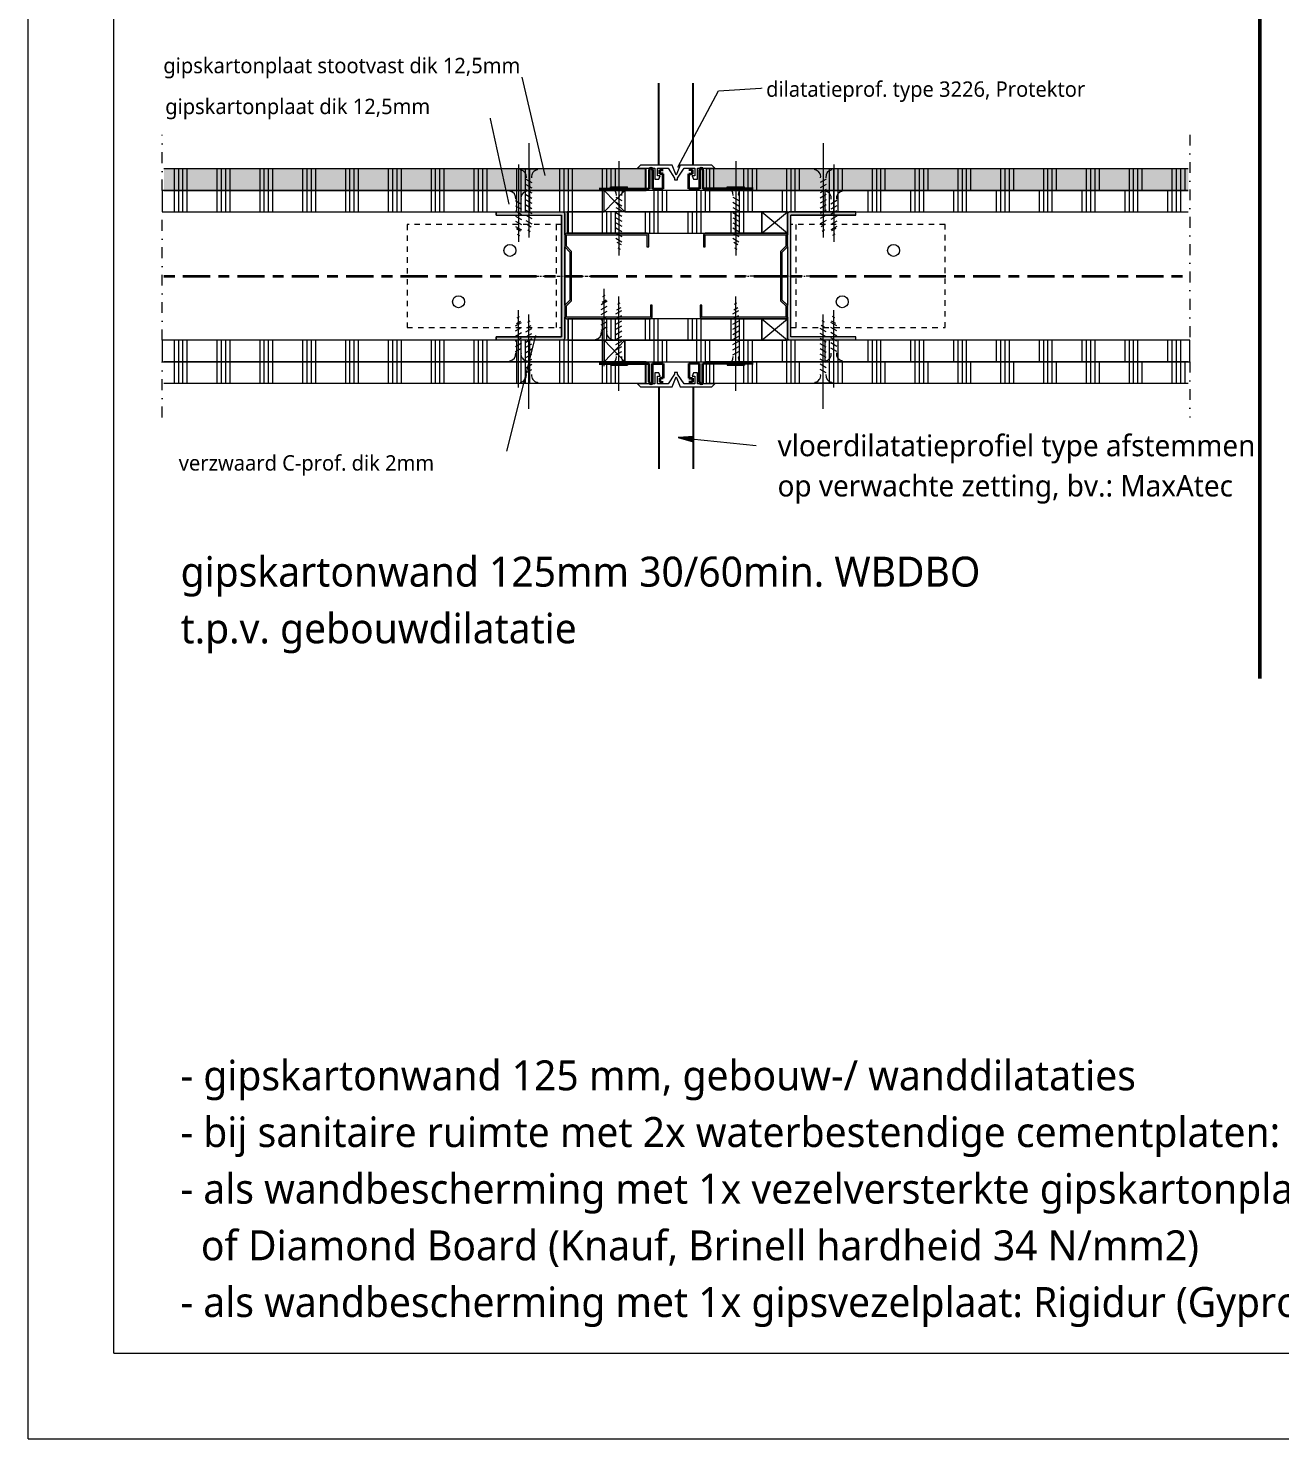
# Model space of a CAD drawing. Header units: millimetres. Extents: x -617 to 12931, y -7813 to -1363.
# Drawn here: x -589 to 141, y -7813 to -6990 of the extents above; entities that cross this region are included whole.
import ezdxf

# ---------------------------------------------------------------- set-up
doc = ezdxf.new("R2010")
doc.units = ezdxf.units.MM
for name, pattern in [('Center', [31.75, 6.35, -4.7625, 15.875, -4.7625]), ('Dash', [6.35, 3.175, -3.175]), ('Dash dot', [15.875, 6.35, -4.7625, 0, -4.7625]), ('Streep-stip _ detail', [4, 2, -1, 0, -1])]:
    doc.linetypes.add(name, pattern=pattern)
for name, color, linetype, lineweight in [('A-ANNO-IDEN', 131, 'Continuous', 18), ('A-DETL', 90, 'Continuous', 13), ('A-DETL-CNTR', 5, 'Center', 35), ('A-DETL-GENF', 92, 'Continuous', 18), ('A-DETL-MBND', 5, 'Continuous', 25), ('G-ANNO-TEXT', 231, 'Continuous', 13)]:
    doc.layers.add(name, color=color, linetype=linetype, lineweight=lineweight)
doc.styles.add('Segoe UI_2', font='segoeui.ttf', dxfattribs={"height": 9})
doc.styles.add('Segoe UI_3', font='segoeui.ttf', dxfattribs={"height": 12.5})
doc.styles.add('Segoe UI_4', font='segoeui.ttf', dxfattribs={"height": 17.5})

# ---------------------------------------------------------------- blocks, each defined once
blk = doc.blocks.new('40  gipsplaat - D12_5-2957593-22_1 Principedetails metalstud')
at = {"layer": 'A-DETL-GENF', "lineweight": 13}
h = blk.add_hatch(dxfattribs=at)
h.set_pattern_fill('FP_553', color=256, style=0, pattern_type=2)
h.set_pattern_definition([(90, (251.044, 7097.017), (-25, 1e-15), []), (90, (253.544, 7097.017), (-25, 1e-15), []), (90, (256.044, 7097.017), (-25, 1e-15), []), (90, (258.544, 7097.017), (-25, 1e-15), [])])
h.paths.add_polyline_path([(12.5, 0), (329, 0), (329, 12.5), (0, 12.5), (0, 0)])
at = {"layer": 'A-DETL-GENF'}
for p, q in [((12.5, 12.5), (0, 12.5)), ((0, 12.5), (0, 0)), ((0, 12.5), (0, 0)), ((47.5, 12.5), (12.5, 12.5)), ((47.5, 12.5), (12.5, 12.5)), ((329, 12.5), (47.5, 12.5)), ((0, 0), (80, 0)), ((80, 0), (96, 0)), ((80, 0), (96, 0)), ((96, 0), (135, 0)), ((135, 0), (329, 0)), ((135, 0), (329, 0))]:
    blk.add_line(p, q, dxfattribs=at)
blk = doc.blocks.new('40  gipsplaat - stootvast D12_5-V453-22_1 Principedetails metalstud')
at = {"layer": 'A-DETL-GENF'}
blk.add_hatch(color=256, dxfattribs=at).paths.add_polyline_path([(20.4, 0), (282.5, 0), (282.5, 12.5), (1, 12.5), (1, 0)])
at = {"layer": 'A-DETL-GENF', "lineweight": 13}
h = blk.add_hatch(dxfattribs=at)
h.set_pattern_fill('FP_554', color=256, style=0, pattern_type=2)
h.set_pattern_definition([(90, (521.044, 7084.517), (-25, 1e-15), []), (90, (523.544, 7084.517), (-25, 1e-15), []), (90, (526.044, 7084.517), (-25, 1e-15), []), (90, (528.544, 7084.517), (-25, 1e-15), [])])
h.paths.add_polyline_path([(20.4, 0), (282.5, 0), (282.5, 12.5), (1, 12.5), (1, 0)])
at = {"layer": 'A-DETL-GENF'}
for p, q in [((282.5, 12.5), (1, 12.5)), ((282.5, 12.5), (1, 12.5)), ((282.5, 0), (282.5, 12.5)), ((282.5, 0), (282.5, 12.5)), ((1, 0), (258, 0)), ((258, 0), (282.5, 0)), ((258, 0), (282.5, 0))]:
    blk.add_line(p, q, dxfattribs=at)
blk = doc.blocks.new('40  gipsplaat - D12_5-V454-22_1 Principedetails metalstud')
at = {"layer": 'A-DETL-GENF', "lineweight": 13}
h = blk.add_hatch(dxfattribs=at)
h.set_pattern_fill('FP_555', color=256, style=0, pattern_type=2)
h.set_pattern_definition([(90, (521.044, 7197.017), (-25, 1e-15), []), (90, (523.544, 7197.017), (-25, 1e-15), []), (90, (526.044, 7197.017), (-25, 1e-15), []), (90, (528.544, 7197.017), (-25, 1e-15), [])])
h.paths.add_polyline_path([(282.5, 0), (282.5, 12.5), (1, 12.5), (1, 0), (270, 0)])
at = {"layer": 'A-DETL-GENF'}
for p, q in [((258, 12.5), (1, 12.5)), ((270, 12.5), (258, 12.5)), ((270, 12.5), (258, 12.5)), ((282.5, 12.5), (270, 12.5)), ((282.5, 0), (282.5, 12.5)), ((282.5, 0), (282.5, 12.5)), ((1, 0), (282.5, 0)), ((1, 0), (282.5, 0))]:
    blk.add_line(p, q, dxfattribs=at)
blk = doc.blocks.new('22 verzwaard metalstud profiel - 75 mm-V444-22_1 Principedetails metalstud')
at = {"layer": 'A-DETL-GENF'}
blk.add_hatch(color=256, dxfattribs=at).paths.add_polyline_path([(-37.5, -1), (-37.5, -40), (-35.5, -40), (-35.5, -2), (35.5, -2), (35.5, -40), (37.5, -40), (37.5, -1), (36.5, 0), (-36.5, 0)])
for p, q in [((-36.5, 0), (-37.5, -1)), ((-37.5, -1), (-36.5, 0)), ((-24, 0), (-36.5, 0)), ((-24, 0), (-36.5, 0)), ((17, 0), (-17, 0)), ((17, 0), (-17, 0)), ((36.5, 0), (24, 0)), ((36.5, 0), (24, 0)), ((37.5, -1), (36.5, 0)), ((-35.5, -2), (35.5, -2)), ((-35.5, -40), (-35.5, -2)), ((-35.5, -40), (-35.5, -2)), ((-35.5, -2), (35.5, -2)), ((35.5, -2), (35.5, -40)), ((35.5, -40), (35.5, -2)), ((37.5, -1), (36.5, 0)), ((37.5, -40), (37.5, -1)), ((37.5, -40), (37.5, -1)), ((-37.5, -40), (-35.5, -40)), ((-37.5, -40), (-35.5, -40)), ((35.5, -40), (37.5, -40)), ((35.5, -40), (37.5, -40))]:
    blk.add_line(p, q, dxfattribs=at)
blk = doc.blocks.new('40  gipsplaat - stootvast D12_5-V455-22_1 Principedetails metalstud')
at = {"layer": 'A-DETL-GENF'}
blk.add_hatch(color=256, dxfattribs=at).paths.add_polyline_path([(173.08, 0), (281.5, 0), (281.5, 12.5), (0, 12.5), (0, 0), (55.54, 0)])
at = {"layer": 'A-DETL-GENF', "lineweight": 13}
h = blk.add_hatch(dxfattribs=at)
h.set_pattern_fill('FP_556', color=256, style=0, pattern_type=2)
h.set_pattern_definition([(90, (203.544, 7084.517), (-25, 1e-15), []), (90, (206.044, 7084.517), (-25, 1e-15), []), (90, (208.544, 7084.517), (-25, 1e-15), []), (90, (211.044, 7084.517), (-25, 1e-15), [])])
h.paths.add_polyline_path([(281.5, 0), (281.5, 12.5), (0, 12.5), (0, 0), (173.08, 0)])
at = {"layer": 'A-DETL-GENF'}
for p, q in [((281.5, 12.5), (0, 12.5)), ((0, 12.5), (0, 0)), ((281.5, 12.5), (0, 12.5)), ((0, 12.5), (0, 0)), ((0, 0), (281.5, 0)), ((0, 0), (281.5, 0))]:
    blk.add_line(p, q, dxfattribs=at)
blk = doc.blocks.new('40  gipsplaat - D12_5-V456-22_1 Principedetails metalstud')
at = {"layer": 'A-DETL-GENF', "lineweight": 13}
h = blk.add_hatch(dxfattribs=at)
h.set_pattern_fill('FP_557', color=256, style=0, pattern_type=2)
h.set_pattern_definition([(90, (203.544, 7197.017), (-25, 1e-15), []), (90, (206.044, 7197.017), (-25, 1e-15), []), (90, (208.544, 7197.017), (-25, 1e-15), []), (90, (211.044, 7197.017), (-25, 1e-15), [])])
h.paths.add_polyline_path([(281.5, 0), (281.5, 12.5), (0, 12.5), (0, 0), (173.08, 0)])
at = {"layer": 'A-DETL-GENF'}
for p, q in [((281.5, 12.5), (0, 12.5)), ((0, 12.5), (0, 0)), ((0, 12.5), (0, 0)), ((0, 0), (281.5, 0)), ((0, 0), (281.5, 0))]:
    blk.add_line(p, q, dxfattribs=at)
blk = doc.blocks.new('00 afbreeklijn 1 s l - Type 1-V442-22_1 Principedetails metalstud')
at = {"layer": 'A-DETL-GENF', "linetype": 'Dash dot'}
for p, q in [((12.5, 0), (-20, 0)), ((100, 0), (25, 0)), ((145, 0), (112.5, 0))]:
    blk.add_line(p, q, dxfattribs=at)
blk = doc.blocks.new('00 afbreeklijn 1 s l - Type 1-2338396-22_1 Principedetails metalstud')
at = {"layer": 'A-DETL-GENF', "linetype": 'Dash dot'}
for p, q in [((12.5, 0), (-20, 0)), ((145, 0), (25, 0))]:
    blk.add_line(p, q, dxfattribs=at)
blk = doc.blocks.new('22 verzwaard metalstud profiel - 75 mm-V445-22_1 Principedetails metalstud')
at = {"layer": 'A-DETL-GENF'}
blk.add_hatch(color=256, dxfattribs=at).paths.add_polyline_path([(-37.5, 16.06), (-37.5, 1), (-36.5, 0), (36.5, 0), (37.5, 1), (37.5, 40), (35.5, 40), (35.5, 2), (-35.5, 2), (-35.5, 40), (-37.5, 40)])
for p, q in [((-35.5, 40), (-37.5, 40)), ((-37.5, 40), (-35.5, 40)), ((-35.5, 2), (-35.5, 40)), ((-35.5, 40), (-35.5, 2)), ((37.5, 40), (35.5, 40)), ((35.5, 40), (35.5, 2)), ((35.5, 40), (35.5, 2)), ((35.5, 40), (37.5, 40)), ((-37.5, 1), (-36.5, 0)), ((-37.5, 1), (-36.5, 0)), ((-36.5, 0), (-24, 0)), ((-24, 0), (-36.5, 0)), ((35.5, 2), (-35.5, 2)), ((-35.5, 2), (35.5, 2)), ((-17, 0), (17, 0)), ((17, 0), (-17, 0)), ((24, 0), (36.5, 0)), ((36.5, 0), (24, 0)), ((36.5, 0), (37.5, 1)), ((37.5, 1), (36.5, 0))]:
    blk.add_line(p, q, dxfattribs=at)
blk = doc.blocks.new('40  gipsplaat - D12_5-2957594-22_1 Principedetails metalstud')
at = {"layer": 'A-DETL-GENF', "lineweight": 13}
h = blk.add_hatch(dxfattribs=at)
h.set_pattern_fill('FP_558', color=256, style=0, pattern_type=2)
h.set_pattern_definition([(90, (521.044, 7097.017), (-25, 1e-15), []), (90, (523.544, 7097.017), (-25, 1e-15), []), (90, (526.044, 7097.017), (-25, 1e-15), []), (90, (528.544, 7097.017), (-25, 1e-15), [])])
h.paths.add_polyline_path([(255.49, 0), (258, 0), (258, 12.5), (0, 12.5), (0, 0), (236.37, 0)])
at = {"layer": 'A-DETL-GENF'}
for p, q in [((258, 12.5), (0, 12.5)), ((0, 12.5), (0, 0)), ((258, 12.5), (0, 12.5)), ((0, 12.5), (0, 0)), ((258, 0), (258, 12.5)), ((258, 0), (258, 12.5)), ((0, 0), (236.37, 0)), ((0, 0), (236.37, 0)), ((236.37, 0), (258, 0))]:
    blk.add_line(p, q, dxfattribs=at)
blk = doc.blocks.new('40  gipsplaat - D12_5-V457-22_1 Principedetails metalstud')
at = {"layer": 'A-DETL-GENF', "lineweight": 13}
h = blk.add_hatch(dxfattribs=at)
h.set_pattern_fill('FP_559', color=256, style=0, pattern_type=2)
h.set_pattern_definition([(90, (251.044, 7184.517), (-25, 1e-15), []), (90, (253.544, 7184.517), (-25, 1e-15), []), (90, (256.044, 7184.517), (-25, 1e-15), []), (90, (258.544, 7184.517), (-25, 1e-15), [])])
h.paths.add_polyline_path([(0, 0), (330, 0), (330, 12.5), (0, 12.5)])
at = {"layer": 'A-DETL-GENF'}
for p, q in [((80, 12.5), (0, 12.5)), ((0, 12.5), (0, 0)), ((0, 12.5), (0, 0)), ((330, 12.5), (80, 12.5)), ((330, 12.5), (80, 12.5)), ((330, 0), (330, 12.5)), ((330, 0), (330, 12.5)), ((0, 0), (330, 0)), ((0, 0), (330, 0))]:
    blk.add_line(p, q, dxfattribs=at)
blk = doc.blocks.new('40  gipsplaat - D12_5-V458-22_1 Principedetails metalstud')
at = {"layer": 'A-DETL-GENF', "lineweight": 13}
h = blk.add_hatch(dxfattribs=at)
h.set_pattern_fill('FP_560', color=256, style=0, pattern_type=2)
h.set_pattern_definition([(90, (521.044, 7184.517), (-25, 1e-15), []), (90, (523.544, 7184.517), (-25, 1e-15), []), (90, (526.044, 7184.517), (-25, 1e-15), []), (90, (528.544, 7184.517), (-25, 1e-15), [])])
h.paths.add_polyline_path([(255.49, 0), (258, 0), (258, 12.5), (0, 12.5), (0, 0), (236.72, 0)])
at = {"layer": 'A-DETL-GENF'}
for p, q in [((236.72, 12.5), (0, 12.5)), ((0, 12.5), (0, 0)), ((236.72, 12.5), (0, 12.5)), ((0, 12.5), (0, 0)), ((258, 12.5), (236.72, 12.5)), ((258, 0), (258, 12.5)), ((258, 0), (258, 12.5)), ((0, 0), (258, 0)), ((0, 0), (258, 0))]:
    blk.add_line(p, q, dxfattribs=at)
blk = doc.blocks.new('40  gipsplaat - D12_5-2957595-22_1 Principedetails metalstud')
at = {"layer": 'A-DETL-GENF', "lineweight": 13}
h = blk.add_hatch(dxfattribs=at)
h.set_pattern_fill('FP_561', color=256, style=0, pattern_type=2)
h.set_pattern_definition([(270, (-171.044, -7097.017), (25, 1e-15), []), (270, (-173.544, -7097.017), (25, 1e-15), []), (270, (-176.044, -7097.017), (25, 1e-15), []), (270, (-178.544, -7097.017), (25, 1e-15), [])])
h.paths.add_polyline_path([(34, 12.5), (0, 12.5), (0, 0), (113.63, 0), (113.63, 12.5), (35.74, 12.5)])
at = {"layer": 'A-DETL-GENF'}
for p, q in [((25, 12.5), (0, 12.5)), ((0, 12.5), (0, 0)), ((0, 12.5), (0, 0)), ((33, 12.5), (25, 12.5)), ((67, 12.5), (33, 12.5)), ((67, 12.5), (33, 12.5)), ((75, 12.5), (67, 12.5)), ((113.63, 12.5), (75, 12.5)), ((113.63, 0), (113.63, 12.5)), ((113.63, 0), (113.63, 12.5)), ((0, 0), (113.63, 0)), ((0, 0), (113.63, 0))]:
    blk.add_line(p, q, dxfattribs=at)
blk = doc.blocks.new('40  gipsplaat - D12_5-2957596-22_1 Principedetails metalstud')
at = {"layer": 'A-DETL-GENF', "lineweight": 13}
h = blk.add_hatch(dxfattribs=at)
h.set_pattern_fill('FP_562', color=256, style=0, pattern_type=2)
h.set_pattern_definition([(270, (-171.044, -7159.517), (25, 1e-15), []), (270, (-173.544, -7159.517), (25, 1e-15), []), (270, (-176.044, -7159.517), (25, 1e-15), []), (270, (-178.544, -7159.517), (25, 1e-15), [])])
h.paths.add_polyline_path([(35, 12.5), (0, 12.5), (0, 0), (113.28, 0), (113.28, 12.5), (35.74, 12.5)])
at = {"layer": 'A-DETL-GENF'}
for p, q in [((113.28, 12.5), (0, 12.5)), ((0, 12.5), (0, 0)), ((113.28, 12.5), (0, 12.5)), ((0, 12.5), (0, 0)), ((113.28, 0), (113.28, 12.5)), ((113.28, 0), (113.28, 12.5)), ((0, 0), (25, 0)), ((25, 0), (35, 0)), ((35, 0), (65, 0)), ((35, 0), (65, 0)), ((65, 0), (75, 0)), ((75, 0), (113.28, 0))]:
    blk.add_line(p, q, dxfattribs=at)
blk = doc.blocks.new('22 metalstud profiel - 50 mm vert-4394543-22_1 Principedetails metalstud')
at = {"layer": 'A-DETL-GENF'}
blk.add_hatch(color=256, dxfattribs=at).paths.add_polyline_path([(-25, -1), (-25, -50), (-24, -51), (-17, -51), (-17, -50), (-24, -50), (-24, -1), (-17.41, -1), (-14.41, -4), (14.41, -4), (17.41, -1), (24, -1), (24, -48), (17, -48), (17, -49), (24, -49), (25, -48), (25, -1), (24, 0), (17, 0), (14, -3), (-14, -3), (-17, 0), (-24, 0)])
for p, q in [((-24, 0), (-25, -1)), ((-17, 0), (-24, 0)), ((-14, -3), (-17, 0)), ((17, 0), (14, -3)), ((24, 0), (17, 0)), ((25, -1), (24, 0)), ((-25, -1), (-25, -50)), ((-24, -50), (-24, -1)), ((-24, -1), (-17.41, -1)), ((-17.41, -1), (-14.41, -4)), ((-14.41, -4), (14.41, -4)), ((14, -3), (-14, -3)), ((14.41, -4), (17.41, -1)), ((17.41, -1), (24, -1)), ((24, -1), (24, -48)), ((25, -48), (25, -1)), ((24, -48), (17, -48)), ((17, -48), (17, -49)), ((17, -49), (24, -49)), ((24, -49), (25, -48)), ((-25, -50), (-24, -51)), ((-17, -50), (-24, -50)), ((-24, -51), (-17, -51)), ((-17, -51), (-17, -50))]:
    blk.add_line(p, q, dxfattribs=at)
blk = doc.blocks.new('22 metalstud profiel - 50 mm vert-4394548-22_1 Principedetails metalstud')
at = {"layer": 'A-DETL-GENF'}
blk.add_hatch(color=256, dxfattribs=at).paths.add_polyline_path([(-25, 41.48), (-25, 1), (-24, 0), (-17, 0), (-14, 3), (14, 3), (17, 0), (24, 0), (25, 1), (25, 48), (24, 49), (17, 49), (17, 48), (24, 48), (24, 1), (17.41, 1), (14.41, 4), (-14.41, 4), (-17.41, 1), (-24, 1), (-24, 50), (-17, 50), (-17, 51), (-24, 51), (-25, 50)])
for p, q in [((-24, 51), (-25, 50)), ((-25, 50), (-25, 1)), ((-17, 51), (-24, 51)), ((-24, 1), (-24, 50)), ((-24, 50), (-17, 50)), ((-17, 50), (-17, 51)), ((24, 49), (17, 49)), ((17, 49), (17, 48)), ((17, 48), (24, 48)), ((25, 48), (24, 49)), ((24, 48), (24, 1)), ((25, 1), (25, 48)), ((-25, 1), (-24, 0)), ((-17.41, 1), (-24, 1)), ((-24, 0), (-17, 0)), ((-14.41, 4), (-17.41, 1)), ((-17, 0), (-14, 3)), ((14.41, 4), (-14.41, 4)), ((-14, 3), (14, 3)), ((14, 3), (17, 0)), ((17.41, 1), (14.41, 4)), ((17, 0), (24, 0)), ((24, 1), (17.41, 1)), ((24, 0), (25, 1))]:
    blk.add_line(p, q, dxfattribs=at)
blk = doc.blocks.new('20 klos p - Voorliggend-4383767-22_1 Principedetails metalstud')
at = {"layer": 'A-DETL-GENF'}
for p, q in [((15, 12.5), (0, 12.5)), ((0, 12.5), (0, 0)), ((0, 0), (15, 12.5)), ((0, 12.5), (15, 0)), ((15, 0), (15, 12.5)), ((0, 0), (15, 0))]:
    blk.add_line(p, q, dxfattribs=at)
blk = doc.blocks.new('00 schroef s e - 40mm-2174073-22_1 Principedetails metalstud')
at = {"layer": 'A-DETL-GENF'}
for p, q in [((-15.02, 0), (40, 0)), ((0, -5), (0, 5)), ((0.48, 5), (0, 5)), ((5.98, -1.75), (7.98, 1.75)), ((8.98, -1.75), (10.98, 1.75)), ((8.98, -1.75), (10.98, 1.75)), ((11.98, -1.75), (13.98, 1.75)), ((14.98, -1.75), (16.98, 1.75)), ((17.98, -1.75), (19.98, 1.75)), ((20.98, -1.75), (22.98, 1.75)), ((23.98, -1.75), (25.98, 1.75)), ((26.98, -1.75), (28.98, 1.75)), ((29.98, -1.75), (31.98, 1.75)), ((32.3, -1.22), (33.7, 1.22)), ((35.6, -0.7), (36.4, 0.7)), ((0.48, -5), (0, -5))]:
    blk.add_line(p, q, dxfattribs=at)
for centre, radius, start, end in [((4.48, 5.51), 4.03, 187.28672, 278.68299), ((4.59, -5.65), 4.16, 83.05422, 170.97608)]:
    blk.add_arc(centre, radius, start, end, dxfattribs=at)
blk = doc.blocks.new('00 schroef s e - 30mm-2157679-22_1 Principedetails metalstud')
at = {"layer": 'A-DETL-GENF'}
for p, q in [((-15.02, 0), (30, 0)), ((0, -5), (0, 5)), ((0.48, 5), (0, 5)), ((5.98, -1.75), (7.98, 1.75)), ((8.98, -1.75), (10.98, 1.75)), ((8.98, -1.75), (10.98, 1.75)), ((11.98, -1.75), (13.98, 1.75)), ((14.98, -1.75), (16.98, 1.75)), ((17.98, -1.75), (19.98, 1.75)), ((20.98, -1.75), (22.98, 1.75)), ((22.3, -1.22), (23.7, 1.22)), ((25.6, -0.7), (26.4, 0.7)), ((0.48, -5), (0, -5))]:
    blk.add_line(p, q, dxfattribs=at)
for centre, radius, start, end in [((4.48, 5.51), 4.03, 187.28672, 278.68299), ((4.59, -5.65), 4.16, 83.05422, 170.97608)]:
    blk.add_arc(centre, radius, start, end, dxfattribs=at)
blk = doc.blocks.new('00 schroef s e - 40mm-4332099-22_1 Principedetails metalstud')
at = {"layer": 'A-DETL-GENF'}
for p, q in [((0, 5), (0, -5)), ((0.48, 5), (0, 5)), ((5.98, 1.75), (7.98, -1.75)), ((8.98, 1.75), (10.98, -1.75)), ((8.98, 1.75), (10.98, -1.75)), ((11.98, 1.75), (13.98, -1.75)), ((14.98, 1.75), (16.98, -1.75)), ((17.98, 1.75), (19.98, -1.75)), ((20.98, 1.75), (22.98, -1.75)), ((23.98, 1.75), (25.98, -1.75)), ((26.98, 1.75), (28.98, -1.75)), ((29.98, 1.75), (31.98, -1.75)), ((32.3, 1.22), (33.7, -1.22)), ((35.6, 0.7), (36.4, -0.7)), ((-15.02, 0), (40, 0)), ((0.48, -5), (0, -5))]:
    blk.add_line(p, q, dxfattribs=at)
for centre, radius, start, end in [((4.59, 5.65), 4.16, 189.02392, 276.94578), ((4.48, -5.51), 4.03, 81.31701, 172.71328)]:
    blk.add_arc(centre, radius, start, end, dxfattribs=at)
blk = doc.blocks.new('00 schroef s e - 30mm-4332139-22_1 Principedetails metalstud')
at = {"layer": 'A-DETL-GENF'}
for p, q in [((0, 5), (0, -5)), ((0.48, 5), (0, 5)), ((5.98, 1.75), (7.98, -1.75)), ((8.98, 1.75), (10.98, -1.75)), ((8.98, 1.75), (10.98, -1.75)), ((11.98, 1.75), (13.98, -1.75)), ((14.98, 1.75), (16.98, -1.75)), ((17.98, 1.75), (19.98, -1.75)), ((20.98, 1.75), (22.98, -1.75)), ((22.3, 1.22), (23.7, -1.22)), ((25.6, 0.7), (26.4, -0.7)), ((-15.02, 0), (30, 0)), ((0.48, -5), (0, -5))]:
    blk.add_line(p, q, dxfattribs=at)
for centre, radius, start, end in [((4.59, 5.65), 4.16, 189.02392, 276.94578), ((4.48, -5.51), 4.03, 81.31701, 172.71328)]:
    blk.add_arc(centre, radius, start, end, dxfattribs=at)
blk = doc.blocks.new('20 klos p - Voorliggend-4383771-22_1 Principedetails metalstud')
at = {"layer": 'A-DETL-GENF'}
for p, q in [((12, 12.5), (0, 12.5)), ((0, 12.5), (0, 0)), ((0, 0), (12, 12.5)), ((0, 12.5), (12, 0)), ((12, 0), (12, 12.5)), ((0, 0), (12, 0))]:
    blk.add_line(p, q, dxfattribs=at)
blk = doc.blocks.new('20 klos p - Voorliggend-4383772-22_1 Principedetails metalstud')
at = {"layer": 'A-DETL-GENF'}
for p, q in [((0, 0), (12, 0)), ((0, -12.5), (0, 0)), ((0, 0), (12, -12.5)), ((0, -12.5), (12, 0)), ((12, 0), (12, -12.5)), ((12, -12.5), (0, -12.5))]:
    blk.add_line(p, q, dxfattribs=at)
blk = doc.blocks.new('30 L-anker plat a e - 90x60-2057174-22_1 Principedetails metalstud')
at = {"layer": 'A-DETL-GENF', "linetype": 'Dash'}
for p, q in [((35, 90), (-25, 90)), ((-25, 90), (-25, 0)), ((35, 0), (35, 90)), ((35, 3), (-25, 3)), ((35, 0), (-25, 0))]:
    blk.add_line(p, q, dxfattribs=at)
at = {"layer": 'A-DETL-GENF', "linetype": 'Streep-stip _ detail', "lineweight": 13}
blk.add_line((5, 15), (5, -30), dxfattribs=at)
at = {"layer": 'A-DETL-GENF', "lineweight": 13}
for centre in [(-10, 60), (20, 30)]:
    blk.add_circle(centre, 3.5, dxfattribs=at)
blk = doc.blocks.new('42 dilatatieprofiel droogbouw - type 3226-2167145-22_1 Principedetails metalstud')
at = {"layer": 'A-DETL-GENF'}
for p, q in [((-20.85, 14.67), (-22.51, 13)), ((-22.51, 13), (-12.51, 13)), ((-2.36, 14.67), (-20.85, 14.67)), ((-12.51, 13), (-12.51, 6.58)), ((-10.92, 8.45), (-10.92, 13)), ((-10.92, 13), (-4.67, 13)), ((-9.29, 8.45), (-10.92, 8.45)), ((-10.07, 6.58), (-9.29, 8.45)), ((-4.67, 13), (-0.9, 7.19)), ((0, 8.83), (-2.36, 14.67)), ((2.36, 14.67), (0, 8.83)), ((0.9, 7.19), (4.67, 13)), ((20.85, 14.67), (2.36, 14.67)), ((4.67, 13), (10.92, 13)), ((10.92, 8.45), (9.29, 8.45)), ((9.29, 8.45), (10.07, 6.58)), ((10.92, 13), (10.92, 8.45)), ((12.51, 6.58), (12.51, 13)), ((12.51, 13), (22.51, 13)), ((22.51, 13), (20.85, 14.67)), ((-12.51, 6.58), (-10.07, 6.58)), ((-0.9, 7.19), (-0.9, 6.21)), ((-0.9, 6.21), (0, 6.21)), ((0, 6.21), (0.9, 6.21)), ((0.9, 6.21), (0.9, 7.19)), ((10.07, 6.58), (12.51, 6.58))]:
    blk.add_line(p, q, dxfattribs=at)
at = {"layer": 'A-DETL-GENF', "lineweight": 35}
for p, q in [((-15.69, 12), (-15.69, 1)), ((-13.69, 12), (-13.69, 1)), ((-9.5, 9.68), (-9.5, 12)), ((-9.5, 12), (-7.5, 12)), ((-7.5, 9.68), (-9.5, 9.68)), ((-7.5, 1), (-7.5, 9.68)), ((9.5, 12), (7.5, 12)), ((7.5, 1), (7.5, 9.68)), ((7.5, 9.68), (9.5, 9.68)), ((9.5, 9.68), (9.5, 12)), ((13.69, 12), (13.69, 1)), ((15.69, 12), (15.69, 1)), ((-45, 1), (-15.69, 1)), ((-13.69, 1), (-7.5, 1)), ((13.69, 1), (7.5, 1)), ((45, 1), (15.69, 1))]:
    blk.add_line(p, q, dxfattribs=at)
for centre, start in [((-14.69, 12), 360), ((14.69, 12), 0)]:
    blk.add_arc(centre, 1, start, 180, dxfattribs=at)
blk = doc.blocks.new('42 dilatatieprofiel droogbouw - type 3226-4972034-22_1 Principedetails metalstud')
at = {"layer": 'A-DETL-GENF', "lineweight": 35}
for p, q in [((-45, -1), (-15.69, -1)), ((-15.69, -12), (-15.69, -1)), ((-13.69, -12), (-13.69, -1)), ((-13.69, -1), (-7.5, -1)), ((-7.5, -1), (-7.5, -9.68)), ((7.5, -1), (7.5, -9.68)), ((13.69, -1), (7.5, -1)), ((13.69, -12), (13.69, -1)), ((45, -1), (15.69, -1)), ((15.69, -12), (15.69, -1)), ((-7.5, -9.68), (-9.5, -9.68)), ((-9.5, -9.68), (-9.5, -12)), ((-9.5, -12), (-7.5, -12)), ((7.5, -9.68), (9.5, -9.68)), ((9.5, -12), (7.5, -12)), ((9.5, -9.68), (9.5, -12))]:
    blk.add_line(p, q, dxfattribs=at)
at = {"layer": 'A-DETL-GENF'}
for p, q in [((-10.07, -6.58), (-12.51, -6.58)), ((-12.51, -6.58), (-12.51, -13)), ((-9.29, -8.45), (-10.07, -6.58)), ((-0.9, -7.19), (-4.67, -13)), ((0, -6.21), (-0.9, -6.21)), ((-0.9, -6.21), (-0.9, -7.19)), ((0.9, -6.21), (0, -6.21)), ((0.9, -7.19), (0.9, -6.21)), ((4.67, -13), (0.9, -7.19)), ((10.07, -6.58), (9.29, -8.45)), ((12.51, -6.58), (10.07, -6.58)), ((12.51, -13), (12.51, -6.58)), ((-12.51, -13), (-22.51, -13)), ((-22.51, -13), (-20.85, -14.67)), ((-20.85, -14.67), (-2.36, -14.67)), ((-10.92, -13), (-10.92, -8.45)), ((-10.92, -8.45), (-9.29, -8.45)), ((-4.67, -13), (-10.92, -13)), ((-2.36, -14.67), (0, -8.83)), ((0, -8.83), (2.36, -14.67)), ((2.36, -14.67), (20.85, -14.67)), ((10.92, -13), (4.67, -13)), ((9.29, -8.45), (10.92, -8.45)), ((10.92, -8.45), (10.92, -13)), ((22.51, -13), (12.51, -13)), ((20.85, -14.67), (22.51, -13))]:
    blk.add_line(p, q, dxfattribs=at)
at = {"layer": 'A-DETL-GENF', "lineweight": 35}
for centre, end in [((-14.69, -12), 0), ((14.69, -12), 360)]:
    blk.add_arc(centre, 1, 180, end, dxfattribs=at)

msp = doc.modelspace()

# ---------------------------------------------------------------- hatches: boundary and pattern name
at = {"layer": 'G-ANNO-TEXT'}
msp.add_hatch(color=7, dxfattribs=at).paths.add_polyline_path([(-209.91, -7228.74), (-201.12, -7231.24), (-200.79, -7228.09)])

# ---------------------------------------------------------------- linework, layer by layer
at = {"layer": 'A-ANNO-IDEN'}
for p, q in [((-302.22, -7012.63), (-289.15, -7010.84)), ((-287.55, -7075.8), (-302.22, -7012.63)), ((-209.97, -7071.04), (-186.35, -7026.39)), ((-186.35, -7026.39), (-158.48, -7024.61)), ((-320.81, -7036.49), (-344.9, -7034.71)), ((-308.52, -7092.48), (-320.81, -7036.49)), ((-293.07, -7169.13), (-312.09, -7244.57)), ((-312.09, -7244.57), (-342.3, -7242.78))]:
    msp.add_line(p, q, dxfattribs=at)
at = {"layer": 'A-DETL', "lineweight": 18}
for p, q in [((-589.29, -7813.15), (-589.29, -6328.15)), ((-539.29, -7763.15), (-539.29, -6488.15)), ((-539.29, -7763.15), (1460.71, -7763.15)), ((-589.29, -7813.15), (3610.71, -7813.15))]:
    msp.add_line(p, q, dxfattribs=at)
at = {"layer": 'A-DETL', "lineweight": 50}
msp.add_line((129.69, -7369.48), (129.69, -6519.48), dxfattribs=at)
at = {"layer": 'A-DETL-CNTR'}
for p, q in [((-510.04, -7134.52), (-278.04, -7134.52)), ((-276.04, -7134.52), (-273.04, -7134.52)), ((-272.04, -7134.52), (-150.04, -7134.52)), ((-149.04, -7134.52), (-146.04, -7134.52)), ((-144.04, -7134.52), (87.96, -7134.52))]:
    msp.add_line(p, q, dxfattribs=at)
at = {"layer": 'A-DETL-MBND'}
for p, q in [((-221.04, -7069.85), (-221.04, -7022.02)), ((-201.04, -7069.85), (-201.04, -7022.02)), ((-221.04, -7199.18), (-221.04, -7247.02)), ((-201.04, -7199.18), (-201.04, -7247.02))]:
    msp.add_line(p, q, dxfattribs=at)
at = {"layer": 'G-ANNO-TEXT', "color": 250}
for p, q in [((-200.79, -7228.09), (-209.91, -7228.74)), ((-201.12, -7231.24), (-200.79, -7228.09)), ((-209.91, -7228.74), (-201.12, -7231.24)), ((-209.91, -7228.74), (-164.31, -7233.44))]:
    msp.add_line(p, q, dxfattribs=at)

# ---------------------------------------------------------------- block references
at = {"layer": 'A-DETL-GENF', "linetype": 'Dash dot'}
for name, p, rotation in [('00 afbreeklijn 1 s l - Type 1-V442-22_1 Principedetails metalstud', (-511.04, -7072.02), 269.9999999999999), ('00 afbreeklijn 1 s l - Type 1-2338396-22_1 Principedetails metalstud', (88.96, -7197.02), 89.99999999999989)]:
    msp.add_blockref(name, p, dxfattribs=dict(at, rotation=rotation))
at = {"layer": 'A-DETL-GENF'}
for name, p, rotation in [('00 schroef s e - 40mm-2174073-22_1 Principedetails metalstud', (-296.94, -7072.02), 269.9999999999997), ('00 schroef s e - 40mm-4332099-22_1 Principedetails metalstud', (-125.15, -7072.02), 270.0000000000002), ('00 schroef s e - 30mm-2157679-22_1 Principedetails metalstud', (-303.08, -7084.52), 269.9999999999997), ('00 schroef s e - 40mm-2174073-22_1 Principedetails metalstud', (-244.4, -7082.49), 269.9999999999998), ('00 schroef s e - 40mm-2174073-22_1 Principedetails metalstud', (-176.21, -7082.49), 269.9999999999998), ('00 schroef s e - 30mm-4332139-22_1 Principedetails metalstud', (-119.01, -7084.52), 270.0000000000002), ('22 verzwaard metalstud profiel - 75 mm-V445-22_1 Principedetails metalstud', (-276.04, -7134.52), 89.99999999999912), ('40  gipsplaat - D12_5-2957595-22_1 Principedetails metalstud', (-161.04, -7097.02), 180), ('22 verzwaard metalstud profiel - 75 mm-V444-22_1 Principedetails metalstud', (-146.04, -7134.52), 90.00000000000088), ('22 metalstud profiel - 50 mm vert-4394543-22_1 Principedetails metalstud', (-276.04, -7134.52), 89.99999999999973), ('22 metalstud profiel - 50 mm vert-4394548-22_1 Principedetails metalstud', (-146.04, -7134.52), 90.00000000000028), ('00 schroef s e - 30mm-4332139-22_1 Principedetails metalstud', (-253.08, -7172.02), 89.99999999999905), ('00 schroef s e - 40mm-4332099-22_1 Principedetails metalstud', (-244.4, -7186.54), 90.00000000000026), ('00 schroef s e - 40mm-4332099-22_1 Principedetails metalstud', (-176.21, -7186.54), 90.00000000000026), ('00 schroef s e - 30mm-4332139-22_1 Principedetails metalstud', (-303.08, -7184.52), 90.00000000000028), ('00 schroef s e - 40mm-4332099-22_1 Principedetails metalstud', (-296.94, -7197.02), 90.00000000000028), ('40  gipsplaat - D12_5-2957596-22_1 Principedetails metalstud', (-161.04, -7159.52), 180), ('00 schroef s e - 40mm-2174073-22_1 Principedetails metalstud', (-125.15, -7197.02), 89.99999999999973), ('00 schroef s e - 30mm-2157679-22_1 Principedetails metalstud', (-119.01, -7184.52), 89.99999999999973)]:
    msp.add_blockref(name, p, dxfattribs=dict(at, rotation=rotation))
for name, p in [('40  gipsplaat - stootvast D12_5-V453-22_1 Principedetails metalstud', (-511.04, -7084.52)), ('40  gipsplaat - stootvast D12_5-V455-22_1 Principedetails metalstud', (-193.54, -7084.52)), ('40  gipsplaat - D12_5-2957594-22_1 Principedetails metalstud', (-511.04, -7097.02)), ('20 klos p - Voorliggend-4383772-22_1 Principedetails metalstud', (-253.04, -7084.52)), ('40  gipsplaat - D12_5-2957593-22_1 Principedetails metalstud', (-241.04, -7097.02)), ('20 klos p - Voorliggend-4383767-22_1 Principedetails metalstud', (-161.04, -7109.52)), ('20 klos p - Voorliggend-4383767-22_1 Principedetails metalstud', (-161.04, -7172.02)), ('40  gipsplaat - D12_5-V458-22_1 Principedetails metalstud', (-511.04, -7184.52)), ('20 klos p - Voorliggend-4383771-22_1 Principedetails metalstud', (-253.04, -7184.52)), ('40  gipsplaat - D12_5-V457-22_1 Principedetails metalstud', (-241.04, -7184.52)), ('40  gipsplaat - D12_5-V454-22_1 Principedetails metalstud', (-511.04, -7197.02)), ('40  gipsplaat - D12_5-V456-22_1 Principedetails metalstud', (-193.54, -7197.02))]:
    msp.add_blockref(name, p, dxfattribs=at)
at = {"layer": 'A-DETL-GENF', "lineweight": 35}
for name, p in [('42 dilatatieprofiel droogbouw - type 3226-2167145-22_1 Principedetails metalstud', (-211.04, -7084.52)), ('42 dilatatieprofiel droogbouw - type 3226-4972034-22_1 Principedetails metalstud', (-211.04, -7184.52))]:
    msp.add_blockref(name, p, dxfattribs=at)
at = {"layer": 'A-DETL-GENF', "linetype": 'Streep-stip _ detail', "lineweight": 13}
for p, rotation in [((-278.04, -7139.52), 89.99999999999999), ((-144.04, -7129.52), 269.9999999999998)]:
    msp.add_blockref('30 L-anker plat a e - 90x60-2057174-22_1 Principedetails metalstud', p, dxfattribs=dict(at, rotation=rotation))

# ---------------------------------------------------------------- texts
at = {"layer": 'G-ANNO-TEXT', "color": 7, "attachment_point": 1}
for s, insert, char_height, width, style in [('vloerdilatatieprofiel type afstemmen', (-151.81, -7227.19), 12.5, 340.3163, 'Segoe UI_3'), ('op verwachte zetting, bv.: MaxAtec', (-151.81, -7250.68), 12.5, 325.4851, 'Segoe UI_3'), ('gipskartonwand 125mm 30/60min. WBDBO', (-500.33, -7298.29), 17.5, 576.0125, 'Segoe UI_4'), ('t.p.v. gebouwdilatatie', (-500.33, -7331.37), 17.5, 282.194, 'Segoe UI_4'), ('- gipskartonwand 125 mm, gebouw-/ wanddilataties', (-500.33, -7592.28), 17.5, 692.658, 'Segoe UI_4'), ('- bij sanitaire ruimte met 2x waterbestendige cementplaten: Aquaroc (Gyproc) of Aquapanel (Knauf)', (-500.33, -7625.36), 17.5, 1316.7717, 'Segoe UI_4'), ('- als wandbescherming met 1x vezelversterkte gipskartonplaat: Duragyp (Gyproc, Brinell hardheid 27 N/mm2 )', (-500.33, -7658.43), 17.5, 1455.0628, 'Segoe UI_4'), ('  of Diamond Board (Knauf, Brinell hardheid 34 N/mm2)', (-500.33, -7691.5), 17.5, 736.7508, 'Segoe UI_4'), ('- als wandbescherming met 1x gipsvezelplaat: Rigidur (Gyproc, Brinell hardheid 35 N/mm2) Let op! zaagwerk. ', (-500.33, -7724.57), 17.5, 1452.6578, 'Segoe UI_4')]:
    msp.add_mtext(s, dxfattribs=dict(at, insert=insert, char_height=char_height, width=width, style=style))

# ---------------------------------------------------------------- next in the draw order: texts
at = {"layer": 'A-ANNO-IDEN', "lineweight": 13, "char_height": 9, "attachment_point": 1, "style": 'Segoe UI_2', "bg_fill": 3, "box_fill_scale": 1.25, "bg_fill_color": 9, "bg_fill_true_color": 13158600, "bg_fill_transparency": 0}
for s, insert, width in [('gipskartonplaat stootvast dik 12,5mm', (-510.4, -7007.14), 267.7636), ('dilatatieprof. type 3226, Protektor', (-158.48, -7020.9), 240.1054), ('gipskartonplaat dik 12,5mm', (-509.3, -7031), 198.8185), ('verzwaard C-prof. dik 2mm', (-501.4, -7239.08), 192.405)]:
    msp.add_mtext(s, dxfattribs=dict(at, insert=insert, width=width))

doc.saveas('drawing.dxf')
